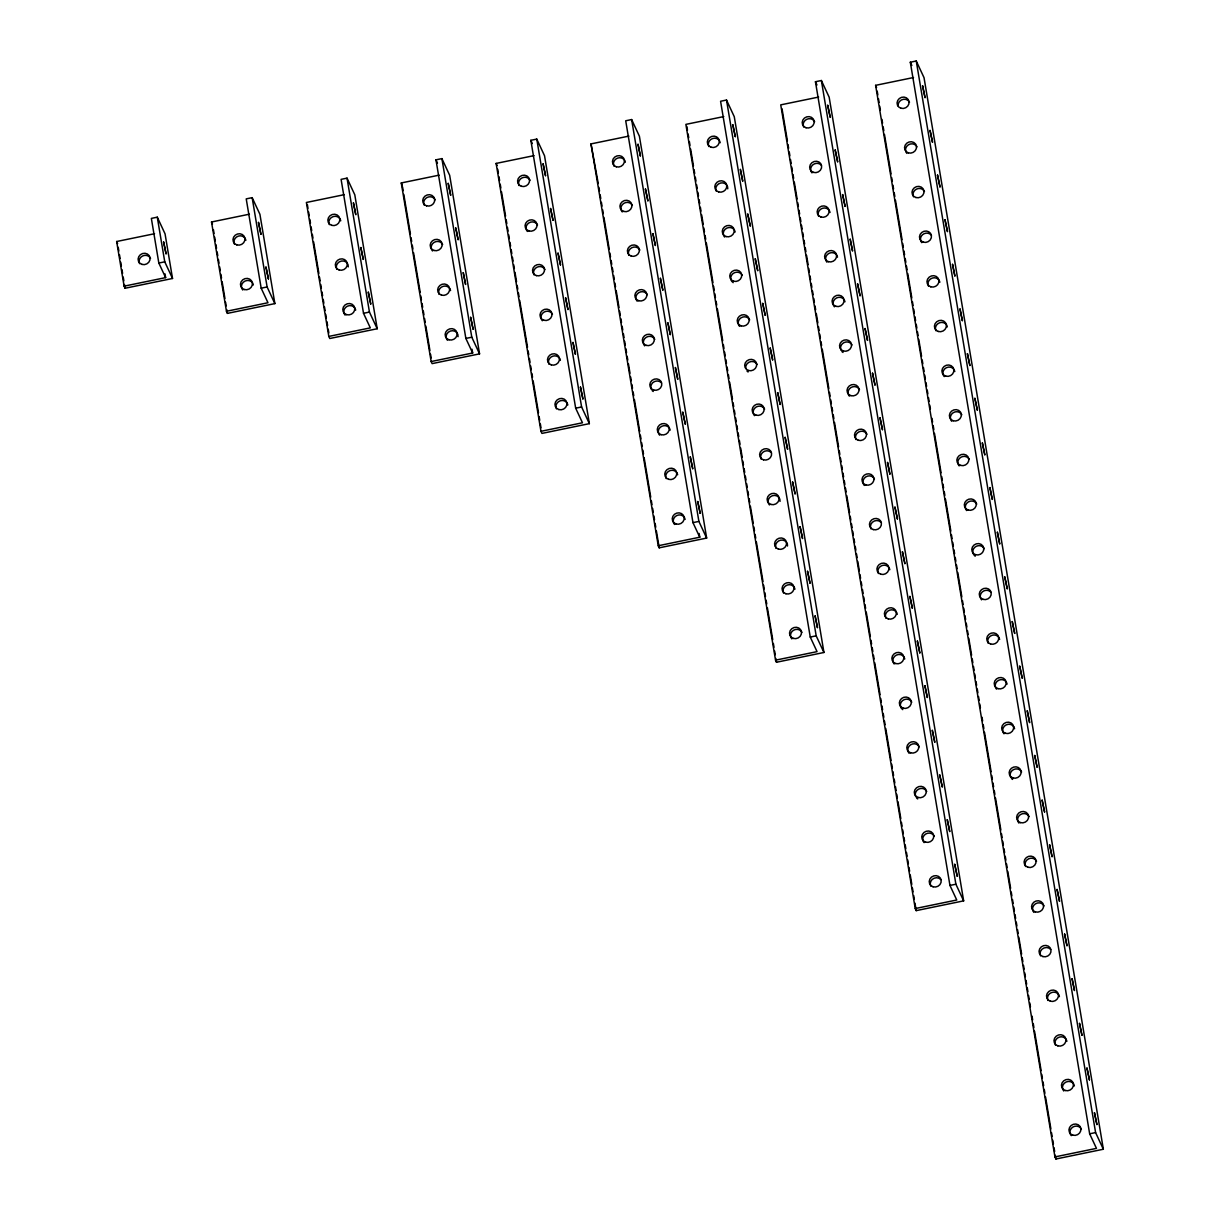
<?xml version="1.0" encoding="UTF-8"?>
<svg xmlns="http://www.w3.org/2000/svg" width="1220" height="1220" viewBox="0 0 1220 1220"><rect width="100%" height="100%" fill="white"/><g stroke="black" fill="none" stroke-linecap="round" stroke-linejoin="round"><path stroke-width="1.5" d="M124.12 286.166L125.08 288.24L172.523 278.48L165.051 233.828L157.288 217.175L151.356 218.395L158.829 263.047L165.63 277.626L124.12 286.166L116.647 241.514L154.543 233.721M226.462 311.283L227.438 313.372L274.866 303.612L259.921 214.308L252.159 197.655L246.226 198.875L261.171 288.179L267.973 302.743L226.462 311.283L211.517 221.994L249.414 214.186M328.805 336.415L329.781 338.504L377.209 328.744L354.791 194.788L347.029 178.135L341.097 179.355L363.514 313.296L370.316 327.875L328.805 336.415L306.388 202.474L344.284 194.666M431.148 361.547L472.658 353.007L465.857 338.428L435.967 159.835L441.899 158.615L449.661 175.268L479.551 353.861L432.124 363.621L431.148 361.547L401.258 182.954L439.154 175.146M540.963 431.316L582.474 422.776L575.672 408.197L530.837 140.315L536.769 139.095L544.532 155.748L589.367 423.645L541.939 433.405L540.963 431.316L496.128 163.419L534.024 155.626M658.251 545.752L659.227 547.826L706.654 538.066L639.402 136.228L631.64 119.56L625.707 120.78L692.96 522.633L699.761 537.212L658.251 545.752L590.999 143.899L628.895 136.106M775.539 660.172L776.515 662.246L823.942 652.486L734.272 116.708L726.51 100.04L720.578 101.26L810.248 637.053L817.049 651.632L775.539 660.172L685.869 124.379L723.765 116.586M915.244 908.549L956.754 900.009L949.953 885.43L815.448 81.74L821.38 80.52L829.158 97.173L963.647 900.863L916.22 910.623L915.244 908.549L780.739 104.859L818.635 97.066M1054.949 1156.911L1096.46 1148.371L1089.658 1133.807L910.318 62.22L916.25 61L924.028 77.653L1103.353 1149.24L1055.925 1159L1054.949 1156.911L875.609 85.339L913.505 77.531M158.829 263.047L164.761 261.827L172.523 278.48M261.171 288.179L267.104 286.959L274.866 303.612M363.514 313.296L369.446 312.076L377.209 328.744M465.857 338.428L471.789 337.208L479.551 353.861M575.672 408.197L581.604 406.977L589.367 423.645M692.96 522.633L698.892 521.413L706.654 538.066M810.248 637.053L816.18 635.833L823.942 652.486M949.953 885.43L955.885 884.21L963.647 900.863M1089.658 1133.807L1095.59 1132.587L1103.353 1149.24M910.318 62.22L911.843 65.453M875.609 85.339L876.585 87.413M815.448 81.74L816.958 84.988M590.999 143.899L598.257 183.534M530.837 140.315L532.347 143.548M496.128 163.419L497.104 165.508M435.967 159.835L437.477 163.068M401.258 182.954L402.234 185.028M211.517 221.994L212.493 224.068M116.647 241.514L117.623 243.588M916.25 61L1095.59 1132.587M877.211 91.18L877.851 94.931M878.476 98.698L879.101 102.465M879.727 106.216L880.367 109.983M881.938 119.377L882.563 123.144M883.188 126.895L883.829 130.662M884.454 134.413L891.057 173.896M891.683 177.662L892.323 181.414M892.948 185.181L893.574 188.932M894.199 192.699L894.839 196.45M895.465 200.217L902.068 239.7M902.693 243.451L903.334 247.218M903.959 250.969L904.584 254.736M905.225 258.503L905.85 262.254M906.475 266.021L907.101 269.772M907.741 273.539L911.828 297.97M912.453 301.736L913.078 305.488M913.719 309.255L914.344 313.021M914.969 316.773L915.595 320.54M916.235 324.291L916.861 328.058M917.486 331.81L918.111 335.576M918.751 339.328L921.573 356.255M922.213 360.007L922.838 363.773M923.464 367.54L924.089 371.292M924.729 375.058L925.355 378.81M925.98 382.577L926.605 386.328M927.246 390.095L927.871 393.846M928.496 397.613L929.121 401.38M929.762 405.132L930.387 408.898M931.958 418.292L932.583 422.059M933.224 425.81L933.849 429.577M934.474 433.329L941.077 472.811M941.718 476.578L942.343 480.329M942.968 484.096L943.594 487.847M944.234 491.614L944.86 495.366M945.485 499.132L950.837 531.096M951.463 534.848L952.088 538.615M952.728 542.366L953.354 546.133M953.979 549.884L954.62 553.651M955.245 557.418L955.87 561.169M956.495 564.936L957.136 568.688M957.761 572.454L961.848 596.885M962.473 600.652L963.114 604.403M963.739 608.17L964.364 611.937M964.989 615.688L965.63 619.455M966.255 623.207L966.88 626.973M967.506 630.725L968.146 634.491M968.771 638.243L971.608 655.17M972.233 658.922L972.859 662.689M973.484 666.455L974.124 670.207M974.749 673.974L975.375 677.725M976 681.492L976.64 685.243M977.266 689.01L977.891 692.762M978.516 696.529L979.157 700.295M979.782 704.047L980.407 707.813M981.978 717.207L982.619 720.974M983.244 724.726L983.869 728.492M984.494 732.244L991.113 771.726M991.738 775.493L992.363 779.245M992.988 783.011L993.629 786.763M994.254 790.529L994.879 794.281M995.52 798.048L1000.857 830.012M1001.498 833.763L1002.123 837.53M1002.748 841.281L1003.374 845.048M1004.014 848.8L1004.639 852.566M1005.265 856.318L1005.89 860.085M1006.53 863.851L1007.156 867.603M1007.781 871.37L1010.618 888.282M1011.243 892.049L1011.868 895.8M1012.509 899.567L1013.134 903.318M1013.759 907.085L1014.384 910.852M1015.025 914.603L1015.65 918.37M1016.275 922.122L1016.9 925.888M1017.541 929.64L1018.166 933.407M1018.791 937.158L1021.628 954.086M1022.253 957.837L1022.878 961.604M1023.519 965.371L1024.144 969.122M1024.769 972.889L1025.395 976.64M1026.035 980.407L1026.66 984.159M1027.286 987.926L1027.911 991.677M1028.552 995.444L1029.177 999.195M1029.802 1002.962L1030.443 1006.729M1032.013 1016.123L1032.639 1019.889M1033.264 1023.641L1033.889 1027.408M1034.529 1031.159L1041.133 1070.641M1041.758 1074.408L1042.383 1078.16M1043.024 1081.927L1043.649 1085.678M1044.274 1089.445L1044.915 1093.196M1045.54 1096.963L1050.893 1128.927M1051.518 1132.678L1052.143 1136.445M1052.768 1140.197L1053.409 1143.963M1054.034 1147.715L1054.659 1151.482M1055.285 1155.233L1055.925 1159M821.38 80.52L955.885 884.21M782.035 108.824L787.373 140.742M787.998 144.494L788.623 148.245M789.264 152.012L789.889 155.763M790.514 159.515L791.139 163.282M791.765 167.033L792.405 170.785M793.03 174.536L793.656 178.303M794.281 182.054L797.118 198.952M797.743 202.703L798.368 206.47M798.993 210.221L799.634 213.973M800.259 217.724L800.884 221.491M801.51 225.242L802.135 228.994M802.775 232.745L803.401 236.512M804.026 240.264L804.651 244.015M805.291 247.767L805.917 251.533M806.542 255.285L808.113 264.679M808.738 268.43L809.363 272.182M810.004 275.933L810.629 279.7M811.254 283.452L811.879 287.203M812.505 290.97L813.145 294.721M813.77 298.473L814.396 302.224M815.021 305.991L815.661 309.743M816.287 313.494L817.857 322.888M818.483 326.64L819.108 330.391M819.733 334.158L820.374 337.909M820.999 341.661L821.624 345.412M822.249 349.179L828.853 388.6M829.478 392.367L830.103 396.119M830.744 399.87L831.369 403.622M831.994 407.388L832.62 411.14M833.26 414.891L833.885 418.658M834.51 422.41L838.597 446.825M839.223 450.576L839.848 454.328M840.473 458.079L841.114 461.846M841.739 465.598L842.364 469.349M842.989 473.101L843.63 476.867M844.255 480.619L844.88 484.37M845.506 488.122L846.131 491.889M846.771 495.64L849.593 512.537M850.218 516.289L850.843 520.055M851.484 523.807L852.109 527.558M852.734 531.31L853.36 535.077M854 538.828L854.625 542.58M855.25 546.346L855.876 550.098M856.501 553.85L857.141 557.601M857.767 561.368L859.337 570.746M859.963 574.513L860.588 578.265M861.228 582.016L861.854 585.768M862.479 589.534L863.104 593.286M863.729 597.037L864.37 600.789M864.995 604.556L865.62 608.307M866.246 612.059L870.333 636.474M870.958 640.225L871.598 643.977M872.224 647.744L872.849 651.495M873.474 655.247L874.099 658.998M874.74 662.765L880.077 694.683M880.703 698.435L881.328 702.201M881.968 705.953L882.594 709.704M883.219 713.456L883.844 717.223M884.469 720.974L885.11 724.726M885.735 728.477L891.073 760.411M891.698 764.162L892.338 767.914M892.964 771.665L893.589 775.432M894.214 779.183L894.839 782.935M895.48 786.687L896.105 790.453M896.73 794.205L897.356 797.956M897.981 801.723L900.817 818.62M901.443 822.371L902.068 826.123M902.709 829.89L903.334 833.641M903.959 837.393L904.584 841.144M905.21 844.911L905.85 848.662M906.475 852.414L907.101 856.165M907.726 859.932L908.366 863.684M908.991 867.435L909.617 871.187M910.242 874.953L911.813 884.332M912.438 888.099L913.078 891.851M913.704 895.602L914.329 899.353M914.954 903.12L916.22 910.623M726.51 100.04L816.18 635.833M686.845 126.468L687.47 130.22M688.095 133.986L688.736 137.738M689.361 141.505L689.986 145.256M690.627 149.023L693.448 165.935M694.073 169.702L694.714 173.469M695.339 177.22L695.964 180.987M696.605 184.738L697.23 188.505M697.855 192.257L698.48 196.023M699.121 199.775L699.746 203.542M700.371 207.308L700.997 211.06M701.637 214.827L703.208 224.221M703.833 227.987L704.458 231.739M705.099 235.506L705.724 239.257M706.349 243.024L712.953 282.506M713.593 286.258L714.218 290.024M714.844 293.776L715.469 297.543M716.109 301.294L716.735 305.061M717.36 308.812L722.713 340.776M723.338 344.543L723.963 348.295M724.604 352.062L725.229 355.813M725.854 359.58L726.479 363.346M727.12 367.098L727.745 370.865M728.37 374.616L728.996 378.383M729.636 382.135L732.457 399.062M733.098 402.813L733.723 406.58M734.348 410.332L734.974 414.099M735.614 417.865L736.239 421.617M736.865 425.383L737.505 429.135M738.13 432.902L738.756 436.653M739.381 440.42L740.021 444.171M740.647 447.938L742.217 457.332M742.843 461.099L743.468 464.85M744.108 468.617L744.734 472.384M745.359 476.136L746 479.902M746.625 483.654L747.25 487.421M747.875 491.172L748.516 494.939M749.141 498.69L749.766 502.457M750.391 506.224L753.228 523.136M753.853 526.903L754.494 530.654M755.119 534.421L755.744 538.172M756.37 541.939L762.988 581.421M763.613 585.173L764.238 588.94M764.864 592.691L765.504 596.458M766.129 600.209L766.755 603.976M767.38 607.728L772.733 639.692M773.358 643.458L773.999 647.21M774.624 650.977L775.249 654.728M775.874 658.495L776.515 662.246M631.64 119.56L698.892 521.413M699.136 533.445L699.761 537.212M598.883 187.3L599.508 191.052M600.149 194.803L600.774 198.57M601.399 202.322L602.024 206.073M602.665 209.825L603.29 213.591M603.915 217.343L609.253 249.261M609.878 253.013L610.518 256.779M611.144 260.531L611.769 264.283M612.394 268.034L613.035 271.801M613.66 275.552L614.285 279.304M614.91 283.055L615.536 286.822M616.176 290.573L618.997 307.471M619.623 311.222L620.248 314.989M620.888 318.74L621.514 322.492M622.139 326.258L622.764 330.01M623.405 333.762L624.03 337.513M624.655 341.28L625.28 345.031M625.906 348.783L626.546 352.534M627.171 356.301L627.797 360.052M628.422 363.804L629.993 373.198M630.633 376.95L631.258 380.701M631.884 384.468L632.509 388.219M633.134 391.971L633.775 395.722M634.4 399.489L639.737 431.407M640.363 435.159L641.003 438.91M641.629 442.677L642.254 446.428M642.879 450.18L643.504 453.947M644.145 457.698L650.733 497.135M651.373 500.886L651.999 504.638M652.624 508.389L653.249 512.156M653.874 515.908L654.515 519.659M655.14 523.41L655.765 527.177M656.39 530.929L659.227 547.826M536.769 139.095L581.604 406.977M497.729 169.26L498.355 172.996M498.98 176.748L499.605 180.499M500.23 184.235L500.871 187.987M501.496 191.738L505.568 216.092M506.193 219.829L506.818 223.58M507.444 227.332L508.069 231.083M508.694 234.819L509.335 238.571M509.96 242.322L510.585 246.059M511.211 249.81L511.836 253.562M512.461 257.298L513.086 261.05M513.712 264.801L514.352 268.537M514.977 272.289L516.533 281.652M517.173 285.404L517.798 289.155M518.424 292.892L519.049 296.643M519.674 300.394L527.513 347.227M528.138 350.979L528.763 354.715M529.388 358.466L530.014 362.218M530.654 365.954L531.279 369.706M531.905 373.457L532.53 377.193M533.155 380.945L538.493 412.802M539.118 416.538L539.743 420.29M540.368 424.041L540.994 427.778M441.899 158.615L471.789 337.208M472.018 349.24L472.658 353.007M402.539 186.904L403.179 190.671M403.805 194.422L410.408 233.904M411.033 237.671L411.674 241.423M412.299 245.189L412.924 248.941M413.549 252.708L420.168 292.19M420.793 295.941L421.418 299.708M422.044 303.46L422.684 307.226M423.309 310.993L423.935 314.745M424.575 318.512L425.2 322.263M425.826 326.03L429.913 350.46M430.553 354.227L431.178 357.994M347.029 178.135L369.446 312.076M307.364 204.548L307.974 208.269M308.599 211.99L309.224 215.711M309.849 219.432L310.475 223.153M311.1 226.874L311.71 230.595M312.335 234.316L312.96 238.037M313.586 241.758L318.877 273.387M319.503 277.108L320.128 280.829M320.753 284.55L321.363 288.271M321.988 291.992L322.614 295.713M323.239 299.434L323.864 303.155M324.489 306.876L325.099 310.597M325.725 314.318L326.35 318.039M326.975 321.76L327.6 325.481M328.226 329.202L328.836 332.923M252.159 197.655L267.104 286.959M213.424 229.65L214.049 233.371M214.659 237.092L215.284 240.813M215.91 244.534L216.535 248.255M217.16 251.976L217.785 255.697M218.395 259.418L219.02 263.139M219.646 266.86L220.271 270.581M220.896 274.302L221.521 278.023M222.131 281.744L224.938 298.488M225.563 302.209L226.188 305.93M226.813 309.651L227.438 313.372M157.288 217.175L164.761 261.827M165.005 273.905L165.63 277.626M118.233 247.309L118.858 251.03M119.484 254.751L120.109 258.472M120.734 262.193L121.359 265.914M121.969 269.635L122.595 273.356M123.22 277.077L123.845 280.798M124.471 284.519L125.08 288.24M898.118 106.079A6.085 5.627 -25 0 1 909.525 102.236M906.841 153.354A6.085 5.627 -25 0 1 908.381 144.829A6.085 5.627 -25 0 1 916.998 146.888M913.505 196.786A6.085 5.627 -25 0 1 916.555 189.085A6.085 5.627 -25 0 1 924.47 191.54M928.451 286.09A6.085 5.627 -25 0 1 932.232 278.084A6.085 5.627 -25 0 1 939.857 282.247M921.786 242.658A6.085 5.627 -25 0 1 922.686 234.591A6.085 5.627 -25 0 1 931.119 234.957M966.621 510.555A6.085 5.627 -25 0 1 968.161 502.015A6.085 5.627 -25 0 1 976.778 504.089M935.923 330.727A6.085 5.627 -25 0 1 939.705 322.736A6.085 5.627 -25 0 1 947.33 326.884M988.215 643.275A6.085 5.627 -25 0 1 992.012 635.284A6.085 5.627 -25 0 1 999.637 639.433M951.676 421.251A6.085 5.627 -25 0 1 953.216 412.711A6.085 5.627 -25 0 1 961.833 414.785M1003.984 733.799A6.085 5.627 -25 0 1 1006.21 724.878A6.085 5.627 -25 0 1 1014.582 728.736M996.511 689.147A6.085 5.627 -25 0 1 998.738 680.226A6.085 5.627 -25 0 1 1007.11 684.084M944.204 376.599A6.085 5.627 -25 0 1 946.43 367.677A6.085 5.627 -25 0 1 954.803 371.536M975.237 556.167A6.085 5.627 -25 0 1 974.094 555.207M973.27 553.971A6.085 5.627 -25 0 1 976.32 546.285A6.085 5.627 -25 0 1 984.25 548.726M959.149 465.903A6.085 5.627 -25 0 1 960.689 457.363A6.085 5.627 -25 0 1 969.305 459.437M1018.929 823.103A6.085 5.627 -25 0 1 1020.469 814.563A6.085 5.627 -25 0 1 1029.085 816.622M1012.585 779.412A6.085 5.627 -25 0 1 1011.456 778.451M1010.633 777.231A6.085 5.627 -25 0 1 1013.683 769.53A6.085 5.627 -25 0 1 1021.613 771.986M981.566 599.859A6.085 5.627 -25 0 1 982.466 591.776A6.085 5.627 -25 0 1 990.899 592.158M1055.468 1045.113A6.085 5.627 -25 0 1 1059.25 1037.122A6.085 5.627 -25 0 1 1066.89 1041.27M1025.578 866.52A6.085 5.627 -25 0 1 1028.628 858.819A6.085 5.627 -25 0 1 1036.558 861.274M1040.523 955.824A6.085 5.627 -25 0 1 1050.679 949.358M1047.995 1000.476A6.085 5.627 -25 0 1 1051.777 992.47A6.085 5.627 -25 0 1 1059.418 996.633M1033.874 912.392A6.085 5.627 -25 0 1 1035.414 903.852A6.085 5.627 -25 0 1 1044.03 905.926M1063.764 1091A6.085 5.627 -25 0 1 1065.99 1082.064A6.085 5.627 -25 0 1 1074.362 1085.922M1071.236 1135.637A6.085 5.627 -25 0 1 1072.776 1127.112A6.085 5.627 -25 0 1 1081.393 1129.171M242.749 290.009A6.085 5.627 -25 0 1 244.976 281.088A6.085 5.627 -25 0 1 253.348 284.946M234.453 244.137A6.085 5.627 -25 0 1 238.235 236.146A6.085 5.627 -25 0 1 245.876 240.294M139.583 263.657A6.085 5.627 -25 0 1 142.633 255.971A6.085 5.627 -25 0 1 150.548 258.411M644.648 345.87A6.085 5.627 -25 0 1 646.188 337.33A6.085 5.627 -25 0 1 654.804 339.404M622.23 211.929A6.085 5.627 -25 0 1 623.771 203.389A6.085 5.627 -25 0 1 632.387 205.448M653.249 391.483A6.085 5.627 -25 0 1 652.12 390.522M651.297 389.302A6.085 5.627 -25 0 1 661.453 382.821M613.934 166.057A6.085 5.627 -25 0 1 617.732 158.051A6.085 5.627 -25 0 1 625.357 162.214M637.175 301.218A6.085 5.627 -25 0 1 638.716 292.693A6.085 5.627 -25 0 1 647.332 294.752M628.88 255.346A6.085 5.627 -25 0 1 631.929 247.66A6.085 5.627 -25 0 1 639.859 250.1M659.593 435.174A6.085 5.627 -25 0 1 661.819 426.253A6.085 5.627 -25 0 1 670.192 430.111M674.538 524.463A6.085 5.627 -25 0 1 676.764 515.541A6.085 5.627 -25 0 1 685.137 519.4M666.242 478.591A6.085 5.627 -25 0 1 670.039 470.6A6.085 5.627 -25 0 1 677.664 474.748M716.277 191.174A6.085 5.627 -25 0 1 720.837 182.969A6.085 5.627 -25 0 1 727.745 188.825M733.189 282.659A6.085 5.627 -25 0 1 732.945 273.631A6.085 5.627 -25 0 1 742.202 275.232M739.518 326.35A6.085 5.627 -25 0 1 741.058 317.81A6.085 5.627 -25 0 1 749.675 319.884M776.057 548.375A6.085 5.627 -25 0 1 780.617 540.17A6.085 5.627 -25 0 1 787.51 546.011M708.82 146.537A6.085 5.627 -25 0 1 712.602 138.531A6.085 5.627 -25 0 1 720.227 142.694M724.573 237.046A6.085 5.627 -25 0 1 726.8 228.125A6.085 5.627 -25 0 1 735.172 231.983M748.119 371.963A6.085 5.627 -25 0 1 746.991 371.002M745.725 368.379A6.085 5.627 -25 0 1 757.147 364.536M754.463 415.654A6.085 5.627 -25 0 1 756.003 407.114A6.085 5.627 -25 0 1 764.62 409.173M761.112 459.071A6.085 5.627 -25 0 1 771.269 452.605M769.408 504.943A6.085 5.627 -25 0 1 772.382 495.732A6.085 5.627 -25 0 1 780.037 501.374M783.53 593.027A6.085 5.627 -25 0 1 787.327 585.02A6.085 5.627 -25 0 1 794.952 589.184M791.826 638.899A6.085 5.627 -25 0 1 793.366 630.359A6.085 5.627 -25 0 1 801.982 632.433M527.36 231.449A6.085 5.627 -25 0 1 528.9 222.909A6.085 5.627 -25 0 1 537.517 224.983M519.064 185.577A6.085 5.627 -25 0 1 522.114 177.876A6.085 5.627 -25 0 1 530.044 180.331M534.009 274.866A6.085 5.627 -25 0 1 537.059 267.18A6.085 5.627 -25 0 1 544.989 269.62M548.954 364.17A6.085 5.627 -25 0 1 552.751 356.179A6.085 5.627 -25 0 1 560.376 360.327M542.305 320.753A6.085 5.627 -25 0 1 543.846 312.213A6.085 5.627 -25 0 1 552.462 314.272M556.427 408.822A6.085 5.627 -25 0 1 560.209 400.816A6.085 5.627 -25 0 1 567.849 404.979M432.49 250.969A6.085 5.627 -25 0 1 434.03 242.429A6.085 5.627 -25 0 1 442.646 244.503M424.194 205.097A6.085 5.627 -25 0 1 427.244 197.396A6.085 5.627 -25 0 1 435.174 199.851M447.435 340.273A6.085 5.627 -25 0 1 450.393 331.047A6.085 5.627 -25 0 1 458.064 336.69M439.139 294.401A6.085 5.627 -25 0 1 442.921 286.395A6.085 5.627 -25 0 1 450.561 290.558M329.324 224.617A6.085 5.627 -25 0 1 333.106 216.626A6.085 5.627 -25 0 1 340.746 220.774M336.796 269.269A6.085 5.627 -25 0 1 341.356 261.065A6.085 5.627 -25 0 1 348.249 266.906M345.092 315.141A6.085 5.627 -25 0 1 347.319 306.22A6.085 5.627 -25 0 1 355.691 310.078M818.635 216.306A6.085 5.627 -25 0 1 822.417 208.315A6.085 5.627 -25 0 1 830.042 212.463M834.388 306.83A6.085 5.627 -25 0 1 836.615 297.909A6.085 5.627 -25 0 1 844.987 301.767M843.005 352.443A6.085 5.627 -25 0 1 841.861 351.482M841.037 350.247A6.085 5.627 -25 0 1 844.087 342.561A6.085 5.627 -25 0 1 852.018 345.001M803.69 127.002A6.085 5.627 -25 0 1 806.74 119.316A6.085 5.627 -25 0 1 814.655 121.756M811.971 172.874A6.085 5.627 -25 0 1 812.871 164.807A6.085 5.627 -25 0 1 821.304 165.188M885.872 618.143A6.085 5.627 -25 0 1 889.67 610.153A6.085 5.627 -25 0 1 897.295 614.3M826.916 262.178A6.085 5.627 -25 0 1 829.143 253.257A6.085 5.627 -25 0 1 837.515 257.115M864.279 485.423A6.085 5.627 -25 0 1 865.819 476.883A6.085 5.627 -25 0 1 874.435 478.957M849.334 396.134A6.085 5.627 -25 0 1 850.874 387.594A6.085 5.627 -25 0 1 859.49 389.653M855.982 439.551A6.085 5.627 -25 0 1 859.032 431.849A6.085 5.627 -25 0 1 866.962 434.305M870.928 528.855A6.085 5.627 -25 0 1 881.084 522.374M909.113 753.319A6.085 5.627 -25 0 1 910.654 744.779A6.085 5.627 -25 0 1 919.27 746.853M878.4 573.507A6.085 5.627 -25 0 1 882.197 565.5A6.085 5.627 -25 0 1 889.822 569.664M902.769 709.628A6.085 5.627 -25 0 1 902.541 700.6A6.085 5.627 -25 0 1 911.797 702.201M894.168 664.015A6.085 5.627 -25 0 1 896.395 655.094A6.085 5.627 -25 0 1 904.767 658.952M917.714 798.932A6.085 5.627 -25 0 1 916.586 797.971M915.762 796.751A6.085 5.627 -25 0 1 918.812 789.05A6.085 5.627 -25 0 1 926.743 791.505M924.058 842.623A6.085 5.627 -25 0 1 925.599 834.084A6.085 5.627 -25 0 1 934.215 836.142M930.707 886.04A6.085 5.627 -25 0 1 940.864 879.574M163.602 241.956L166.057 253.76L163.602 241.956M258.488 222.436L260.927 234.24L258.488 222.436M265.96 267.088L268.4 278.892L265.96 267.088M353.358 202.916L355.798 214.72L353.495 202.856M360.83 247.553L363.27 259.372L360.83 247.553M368.303 292.205L370.743 304.009L368.303 292.205M448.228 183.397L450.668 195.2L448.228 183.397M455.7 228.033L458.14 239.837L455.838 227.987M463.173 272.685L465.613 284.489L463.31 272.639M470.645 317.337L473.086 329.141L470.645 317.337M543.098 163.861L545.538 175.665L543.098 163.861M550.571 208.513L553.011 220.317L550.571 208.513M558.043 253.165L560.483 264.969L558.043 253.165M565.516 297.817L567.956 309.621L565.653 297.756M572.988 342.469L575.428 354.273L572.988 342.469M580.461 387.106L582.901 398.925L580.461 387.106M637.968 144.341L640.409 156.145L638.106 144.296M645.441 188.993L647.881 200.797L645.441 188.993M652.913 233.645L655.353 245.449L652.913 233.645M660.386 278.297L662.826 290.101L660.386 278.297M667.858 322.949L670.298 334.753L667.996 322.888M675.331 367.586L677.771 379.389L675.468 367.54M682.803 412.238L685.243 424.041L682.803 412.238M690.276 456.89L692.716 468.693L690.276 456.89M732.839 124.821L735.279 136.625L732.839 124.821M697.749 501.542L700.188 513.346L697.749 501.542M740.311 169.473L742.751 181.277L740.448 169.412M747.784 214.125L750.224 225.929L747.784 214.125M755.256 258.777L757.696 270.581L755.256 258.777M762.729 303.414L765.169 315.217L762.729 303.414M770.201 348.066L772.641 359.869L770.201 348.066M777.674 392.718L780.114 404.521L777.811 392.657M785.146 437.37L787.586 449.173L785.146 437.37M827.709 105.301L830.164 117.105L827.709 105.301M792.619 482.022L795.059 493.825L792.619 482.022M835.181 149.953L837.637 161.757L835.181 149.953M800.091 526.659L802.531 538.477L800.091 526.659M842.654 194.605L845.094 206.409L842.654 194.605M807.564 571.311L810.004 583.114L807.564 571.311M850.126 239.242L852.566 251.061L850.264 239.196M815.036 615.963L817.476 627.766L815.173 615.902M857.599 283.894L860.039 295.697L857.599 283.894M865.071 328.546L867.511 340.349L865.071 328.546M872.544 373.198L874.984 385.001L872.544 373.198M880.016 417.85L882.456 429.654L880.016 417.85M922.579 85.781L925.034 97.585L922.579 85.781M887.489 462.502L889.929 474.305L887.626 462.441M930.052 130.433L932.507 142.237L930.052 130.433M894.962 507.139L897.402 518.942L894.962 507.139M937.524 175.07L939.979 186.889L937.524 175.07M902.434 551.791L904.874 563.594L902.434 551.791M944.997 219.722L947.452 231.525L944.997 219.722M909.906 596.443L912.346 608.246L909.906 596.443M952.469 264.374L954.924 276.177L952.606 264.313M917.379 641.095L919.819 652.898L917.379 641.095M959.942 309.026L962.382 320.829L960.079 308.965M924.851 685.747L927.291 697.55L924.989 685.686M967.414 353.678L969.854 365.481L967.414 353.678M932.324 730.383L934.764 742.187L932.324 730.383M974.887 398.33L977.327 410.133L974.887 398.33M939.796 775.035L942.236 786.839L939.796 775.035M982.359 442.967L984.799 454.77L982.359 442.967M947.269 819.688L949.709 831.491L947.269 819.688M989.832 487.619L992.272 499.422L989.969 487.573M954.741 864.339L957.181 876.143L954.741 864.339M997.304 532.271L999.744 544.074L997.441 532.21M1004.777 576.923L1007.217 588.726L1004.777 576.923M1012.249 621.575L1014.689 633.378L1012.249 621.575M1019.722 666.212L1022.162 678.03L1019.722 666.212M1027.194 710.863L1029.634 722.667L1027.331 710.818M1034.667 755.515L1037.107 767.319L1034.804 755.454M1042.139 800.168L1044.579 811.971L1042.139 800.168M1049.612 844.819L1052.052 856.623L1049.612 844.819M1057.084 889.471L1059.524 901.275L1057.084 889.471M1064.557 934.108L1066.997 945.912L1064.694 934.062M1072.029 978.76L1074.469 990.564L1072.166 978.714M1079.502 1023.412L1081.942 1035.216L1079.502 1023.412M1086.974 1068.064L1089.414 1079.868L1086.974 1068.064M1094.447 1112.716L1096.887 1124.52L1094.447 1112.716M900.909 108.229A6.085 5.627 -25 0 0 909.007 101.565A6.085 5.627 -25 0 0 899.293 98.561A6.085 5.627 -25 0 0 900.909 108.229M908.381 152.866A6.085 5.627 -25 0 0 916.464 146.217A6.085 5.627 -25 0 0 906.765 143.213A6.085 5.627 -25 0 0 908.381 152.866M915.854 197.518A6.085 5.627 -25 0 0 923.937 190.854A6.085 5.627 -25 0 0 914.237 187.85A6.085 5.627 -25 0 0 915.854 197.518M930.799 286.822A6.085 5.627 -25 0 0 938.881 280.158A6.085 5.627 -25 0 0 929.182 277.154A6.085 5.627 -25 0 0 930.799 286.822M923.327 242.17A6.085 5.627 -25 0 0 931.409 235.506A6.085 5.627 -25 0 0 921.71 232.501A6.085 5.627 -25 0 0 923.327 242.17M990.579 644.007A6.085 5.627 -25 0 0 998.661 637.358A6.085 5.627 -25 0 0 988.962 634.354A6.085 5.627 -25 0 0 990.579 644.007M998.052 688.659A6.085 5.627 -25 0 0 1006.134 681.995A6.085 5.627 -25 0 0 996.435 678.991A6.085 5.627 -25 0 0 998.052 688.659M968.161 510.067A6.085 5.627 -25 0 0 976.244 503.403A6.085 5.627 -25 0 0 966.545 500.398A6.085 5.627 -25 0 0 968.161 510.067M938.271 331.474A6.085 5.627 -25 0 0 946.354 324.81A6.085 5.627 -25 0 0 936.655 321.805A6.085 5.627 -25 0 0 938.271 331.474M960.689 465.415A6.085 5.627 -25 0 0 968.771 458.75A6.085 5.627 -25 0 0 959.072 455.746A6.085 5.627 -25 0 0 960.689 465.415M953.216 420.763A6.085 5.627 -25 0 0 961.299 414.099A6.085 5.627 -25 0 0 951.6 411.109A6.085 5.627 -25 0 0 953.216 420.763M945.744 376.126A6.085 5.627 -25 0 0 953.827 369.462A6.085 5.627 -25 0 0 944.127 366.457A6.085 5.627 -25 0 0 945.744 376.126M1020.469 822.615A6.085 5.627 -25 0 0 1028.552 815.951A6.085 5.627 -25 0 0 1018.852 812.947A6.085 5.627 -25 0 0 1020.469 822.615M975.634 554.719A6.085 5.627 -25 0 0 983.716 548.054A6.085 5.627 -25 0 0 974.018 545.05A6.085 5.627 -25 0 0 975.634 554.719M983.106 599.371A6.085 5.627 -25 0 0 991.189 592.707A6.085 5.627 -25 0 0 981.49 589.702A6.085 5.627 -25 0 0 983.106 599.371M1012.996 777.963A6.085 5.627 -25 0 0 1021.079 771.299A6.085 5.627 -25 0 0 1011.38 768.295A6.085 5.627 -25 0 0 1012.996 777.963M1005.524 733.312A6.085 5.627 -25 0 0 1013.606 726.647A6.085 5.627 -25 0 0 1003.907 723.643A6.085 5.627 -25 0 0 1005.524 733.312M1057.831 1045.86A6.085 5.627 -25 0 0 1065.914 1039.196A6.085 5.627 -25 0 0 1056.215 1036.192A6.085 5.627 -25 0 0 1057.831 1045.86M1027.941 867.268A6.085 5.627 -25 0 0 1036.024 860.603A6.085 5.627 -25 0 0 1026.325 857.599A6.085 5.627 -25 0 0 1027.941 867.268M1050.359 1001.208A6.085 5.627 -25 0 0 1058.441 994.544A6.085 5.627 -25 0 0 1048.743 991.54A6.085 5.627 -25 0 0 1050.359 1001.208M1042.887 956.556A6.085 5.627 -25 0 0 1050.969 949.892A6.085 5.627 -25 0 0 1041.27 946.888A6.085 5.627 -25 0 0 1042.887 956.556M1035.414 911.904A6.085 5.627 -25 0 0 1043.496 905.24A6.085 5.627 -25 0 0 1033.797 902.236A6.085 5.627 -25 0 0 1035.414 911.904M1065.304 1090.512A6.085 5.627 -25 0 0 1073.387 1083.848A6.085 5.627 -25 0 0 1063.688 1080.844A6.085 5.627 -25 0 0 1065.304 1090.512M1072.776 1135.149A6.085 5.627 -25 0 0 1080.859 1128.5A6.085 5.627 -25 0 0 1071.16 1125.496A6.085 5.627 -25 0 0 1072.776 1135.149M244.29 289.521A6.085 5.627 -25 0 0 252.372 282.857A6.085 5.627 -25 0 0 242.673 279.868A6.085 5.627 -25 0 0 244.29 289.521M236.817 244.885A6.085 5.627 -25 0 0 244.9 238.22A6.085 5.627 -25 0 0 235.201 235.216A6.085 5.627 -25 0 0 236.817 244.885M141.947 264.404A6.085 5.627 -25 0 0 150.029 257.74A6.085 5.627 -25 0 0 140.33 254.736A6.085 5.627 -25 0 0 141.947 264.404M623.771 211.441A6.085 5.627 -25 0 0 631.853 204.777A6.085 5.627 -25 0 0 622.154 201.773A6.085 5.627 -25 0 0 623.771 211.441M616.298 166.789A6.085 5.627 -25 0 0 624.381 160.125A6.085 5.627 -25 0 0 614.682 157.121A6.085 5.627 -25 0 0 616.298 166.789M631.243 256.093A6.085 5.627 -25 0 0 639.326 249.429A6.085 5.627 -25 0 0 629.627 246.425A6.085 5.627 -25 0 0 631.243 256.093M646.188 345.382A6.085 5.627 -25 0 0 654.271 338.718A6.085 5.627 -25 0 0 644.572 335.713A6.085 5.627 -25 0 0 646.188 345.382M638.716 300.745A6.085 5.627 -25 0 0 646.798 294.081A6.085 5.627 -25 0 0 637.099 291.077A6.085 5.627 -25 0 0 638.716 300.745M653.661 390.034A6.085 5.627 -25 0 0 661.743 383.37A6.085 5.627 -25 0 0 652.044 380.365A6.085 5.627 -25 0 0 653.661 390.034M661.133 434.686A6.085 5.627 -25 0 0 669.216 428.022A6.085 5.627 -25 0 0 659.517 425.017A6.085 5.627 -25 0 0 661.133 434.686M676.078 523.99A6.085 5.627 -25 0 0 684.161 517.326A6.085 5.627 -25 0 0 674.462 514.321A6.085 5.627 -25 0 0 676.078 523.99M668.606 479.338A6.085 5.627 -25 0 0 676.688 472.674A6.085 5.627 -25 0 0 666.989 469.67A6.085 5.627 -25 0 0 668.606 479.338M733.586 281.21A6.085 5.627 -25 0 0 741.668 274.546A6.085 5.627 -25 0 0 731.97 271.557A6.085 5.627 -25 0 0 733.586 281.21M718.641 191.921A6.085 5.627 -25 0 0 726.723 185.257A6.085 5.627 -25 0 0 717.024 182.253A6.085 5.627 -25 0 0 718.641 191.921M726.113 236.573A6.085 5.627 -25 0 0 734.196 229.909A6.085 5.627 -25 0 0 724.497 226.905A6.085 5.627 -25 0 0 726.113 236.573M741.058 325.862A6.085 5.627 -25 0 0 749.141 319.198A6.085 5.627 -25 0 0 739.442 316.193A6.085 5.627 -25 0 0 741.058 325.862M778.421 549.107A6.085 5.627 -25 0 0 786.503 542.442A6.085 5.627 -25 0 0 776.804 539.438A6.085 5.627 -25 0 0 778.421 549.107M711.168 147.269A6.085 5.627 -25 0 0 719.251 140.605A6.085 5.627 -25 0 0 709.552 137.601A6.085 5.627 -25 0 0 711.168 147.269M748.531 370.514A6.085 5.627 -25 0 0 756.613 363.85A6.085 5.627 -25 0 0 746.914 360.845A6.085 5.627 -25 0 0 748.531 370.514M763.476 459.818A6.085 5.627 -25 0 0 771.558 453.154A6.085 5.627 -25 0 0 761.859 450.149A6.085 5.627 -25 0 0 763.476 459.818M756.003 415.166A6.085 5.627 -25 0 0 764.086 408.502A6.085 5.627 -25 0 0 754.387 405.497A6.085 5.627 -25 0 0 756.003 415.166M785.894 593.759A6.085 5.627 -25 0 0 793.976 587.095A6.085 5.627 -25 0 0 784.277 584.09A6.085 5.627 -25 0 0 785.894 593.759M770.948 504.455A6.085 5.627 -25 0 0 779.031 497.806A6.085 5.627 -25 0 0 769.332 494.801A6.085 5.627 -25 0 0 770.948 504.455M793.366 638.411A6.085 5.627 -25 0 0 801.448 631.746A6.085 5.627 -25 0 0 791.749 628.742A6.085 5.627 -25 0 0 793.366 638.411M528.9 230.961A6.085 5.627 -25 0 0 536.983 224.297A6.085 5.627 -25 0 0 527.284 221.293A6.085 5.627 -25 0 0 528.9 230.961M521.428 186.309A6.085 5.627 -25 0 0 529.51 179.645A6.085 5.627 -25 0 0 519.812 176.641A6.085 5.627 -25 0 0 521.428 186.309M551.318 364.902A6.085 5.627 -25 0 0 559.4 358.253A6.085 5.627 -25 0 0 549.701 355.249A6.085 5.627 -25 0 0 551.318 364.902M536.373 275.613A6.085 5.627 -25 0 0 544.455 268.949A6.085 5.627 -25 0 0 534.756 265.945A6.085 5.627 -25 0 0 536.373 275.613M543.846 320.265A6.085 5.627 -25 0 0 551.928 313.601A6.085 5.627 -25 0 0 542.229 310.597A6.085 5.627 -25 0 0 543.846 320.265M558.79 409.554A6.085 5.627 -25 0 0 566.873 402.89A6.085 5.627 -25 0 0 557.174 399.886A6.085 5.627 -25 0 0 558.79 409.554M434.03 250.481A6.085 5.627 -25 0 0 442.113 243.817A6.085 5.627 -25 0 0 432.414 240.813A6.085 5.627 -25 0 0 434.03 250.481M426.558 205.829A6.085 5.627 -25 0 0 434.64 199.165A6.085 5.627 -25 0 0 424.941 196.161A6.085 5.627 -25 0 0 426.558 205.829M448.975 339.785A6.085 5.627 -25 0 0 457.058 333.121A6.085 5.627 -25 0 0 447.359 330.117A6.085 5.627 -25 0 0 448.975 339.785M441.503 295.133A6.085 5.627 -25 0 0 449.585 288.469A6.085 5.627 -25 0 0 439.886 285.465A6.085 5.627 -25 0 0 441.503 295.133M331.688 225.349A6.085 5.627 -25 0 0 339.77 218.7A6.085 5.627 -25 0 0 330.071 215.696A6.085 5.627 -25 0 0 331.688 225.349M339.16 270.001A6.085 5.627 -25 0 0 347.242 263.337A6.085 5.627 -25 0 0 337.543 260.333A6.085 5.627 -25 0 0 339.16 270.001M346.632 314.653A6.085 5.627 -25 0 0 354.715 307.989A6.085 5.627 -25 0 0 345.016 304.985A6.085 5.627 -25 0 0 346.632 314.653M806.039 127.749A6.085 5.627 -25 0 0 814.121 121.085A6.085 5.627 -25 0 0 804.422 118.081A6.085 5.627 -25 0 0 806.039 127.749M820.984 217.038A6.085 5.627 -25 0 0 829.066 210.374A6.085 5.627 -25 0 0 819.367 207.385A6.085 5.627 -25 0 0 820.984 217.038M835.929 306.342A6.085 5.627 -25 0 0 844.011 299.678A6.085 5.627 -25 0 0 834.312 296.673A6.085 5.627 -25 0 0 835.929 306.342M843.401 350.994A6.085 5.627 -25 0 0 851.484 344.33A6.085 5.627 -25 0 0 841.785 341.325A6.085 5.627 -25 0 0 843.401 350.994M813.511 172.401A6.085 5.627 -25 0 0 821.594 165.737A6.085 5.627 -25 0 0 811.895 162.733A6.085 5.627 -25 0 0 813.511 172.401M828.456 261.69A6.085 5.627 -25 0 0 836.539 255.026A6.085 5.627 -25 0 0 826.84 252.021A6.085 5.627 -25 0 0 828.456 261.69M888.236 618.891A6.085 5.627 -25 0 0 896.319 612.226A6.085 5.627 -25 0 0 886.62 609.222A6.085 5.627 -25 0 0 888.236 618.891M850.874 395.646A6.085 5.627 -25 0 0 858.956 388.982A6.085 5.627 -25 0 0 849.257 385.977A6.085 5.627 -25 0 0 850.874 395.646M865.819 484.935A6.085 5.627 -25 0 0 873.901 478.27A6.085 5.627 -25 0 0 864.202 475.266A6.085 5.627 -25 0 0 865.819 484.935M858.346 440.298A6.085 5.627 -25 0 0 866.429 433.634A6.085 5.627 -25 0 0 856.73 430.629A6.085 5.627 -25 0 0 858.346 440.298M873.291 529.587A6.085 5.627 -25 0 0 881.374 522.922A6.085 5.627 -25 0 0 871.675 519.918A6.085 5.627 -25 0 0 873.291 529.587M903.181 708.179A6.085 5.627 -25 0 0 911.264 701.515A6.085 5.627 -25 0 0 901.565 698.526A6.085 5.627 -25 0 0 903.181 708.179M895.709 663.543A6.085 5.627 -25 0 0 903.791 656.879A6.085 5.627 -25 0 0 894.092 653.874A6.085 5.627 -25 0 0 895.709 663.543M910.654 752.832A6.085 5.627 -25 0 0 918.736 746.167A6.085 5.627 -25 0 0 909.037 743.163A6.085 5.627 -25 0 0 910.654 752.832M880.764 574.239A6.085 5.627 -25 0 0 888.846 567.574A6.085 5.627 -25 0 0 879.147 564.57A6.085 5.627 -25 0 0 880.764 574.239M933.071 886.787A6.085 5.627 -25 0 0 941.154 880.123A6.085 5.627 -25 0 0 931.455 877.119A6.085 5.627 -25 0 0 933.071 886.787M925.599 842.135A6.085 5.627 -25 0 0 933.681 835.471A6.085 5.627 -25 0 0 923.982 832.467A6.085 5.627 -25 0 0 925.599 842.135M918.126 797.484A6.085 5.627 -25 0 0 926.209 790.819A6.085 5.627 -25 0 0 916.51 787.815A6.085 5.627 -25 0 0 918.126 797.484"/></g></svg>
